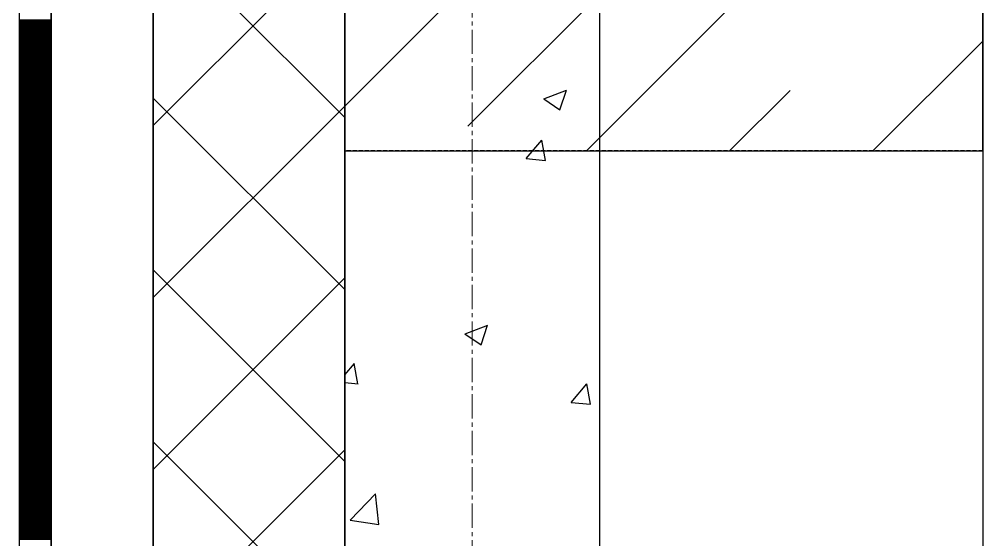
# Model space of a CAD drawing. Header units: millimetres. Extents: x 538266 to 1167394, y 114608 to 637157.
# Drawn here: x 1046079 to 1046834, y 566414 to 566822 of the extents above; entities that cross this region are included whole.
import ezdxf

# ---------------------------------------------------------------- set-up
doc = ezdxf.new("R2010")
doc.units = ezdxf.units.MM
for name, pattern in [('CENTER2', [28.575, 19.05, -3.175, 3.175, -3.175]), ('DASHED', [19.05, 12.7, -6.35]), ('HIDDEN2', [4.7625, 3.175, -1.5875])]:
    doc.linetypes.add(name, pattern=pattern)
for name, color, linetype, lineweight in [('0) шт стен 3 эт', 150, 'Continuous', 60), ('АР_Колонны', 70, 'Continuous', 30), ('АР_Стены ЖБ', 7, 'Continuous', 35), ('АР_Стены ПЕНОблок', 52, 'Continuous', 20), ('АР_Тонкая', 254, 'Continuous', 5), ('АР_Утеплитель', 31, 'Continuous', 0), ('АР_Штриховка', 8, 'Continuous', 0)]:
    doc.layers.add(name, color=color, linetype=linetype, lineweight=lineweight)
doc.layers.add('АР_Делит', color=120, linetype='Continuous', lineweight=0, plot=False)
doc.layers.add('КР_Балки-0.5', color=60, linetype='Continuous', lineweight=50, plot=False)
doc.layers.add('РД_Оси_100', color=7, linetype='Continuous', lineweight=0, true_color=0x525252)

# ---------------------------------------------------------------- blocks, each defined once
blk = doc.blocks.new('СОШ_2200_АР_ОСИ_М100_28.05.24')
at = {"layer": 'АР_Делит', "color": 251, "linetype": 'DASHED', "true_color": 0x636466}
blk.add_lwpolyline([(114955, 135155), (114955, -355), (93595.036, -355), (93595.036, 13855), (94145, 13855), (94145, 68320), (66055, 68320), (66055, 13857.73), (83455, 13857.73), (83455, -355), (45245, -355), (45245, 13145), (44695, 13145), (44695, 26755), (45245, 26755), (45245, 68320), (20455, 68320), (20455, 26755), (27955, 26755), (27955, 13145), (-355, 13145), (-355, 100855)], dxfattribs=at)
at = {"layer": 'РД_Оси_100', "color": 251, "linetype": 'CENTER2', "true_color": 0x636466}
blk.add_line((0, -6155), (0, 139938.679), dxfattribs=at)
blk = doc.blocks.new('3_этаж1')
at = {"layer": 'АР_Колонны', "color": 18, "linetype": 'HIDDEN2', "lineweight": 25, "true_color": 0x000000}
for p, q in [((684283.57, 566718.74), (684283.57, 567218.74)), ((684783.57, 567218.74), (684783.57, 566718.74)), ((684783.57, 566718.74), (684283.57, 566718.74))]:
    blk.add_line(p, q, dxfattribs=at)
at = {"layer": 'АР_Колонны', "color": 18, "linetype": 'Continuous', "lineweight": 25, "true_color": 0x000000}
for p, q in [((684283.57, 567218.74), (684283.57, 566718.74)), ((684283.57, 567218.74), (684283.57, 566718.74)), ((684783.57, 566718.74), (684783.57, 567218.74)), ((684783.57, 566718.74), (684783.57, 567218.74)), ((684283.57, 566718.74), (684783.57, 566718.74)), ((684283.57, 566718.74), (684783.57, 566718.74))]:
    blk.add_line(p, q, dxfattribs=at)
at = {"layer": 'АР_Стены ЖБ', "color": 18, "linetype": 'Continuous', "lineweight": 25, "true_color": 0x000000}
for p, q in [((684283.57, 567218.74), (684283.57, 566718.74)), ((684783.57, 566718.74), (684783.57, 567218.74)), ((684283.57, 566718.74), (684783.57, 566718.74))]:
    blk.add_line(p, q, dxfattribs=at)
at = {"layer": 'АР_Стены ПЕНОблок', "color": 18, "linetype": 'Continuous', "lineweight": 25, "true_color": 0x000000}
for p, q in [((684283.57, 587568.74), (684283.57, 511368.74)), ((684483.57, 511368.74), (684483.57, 587568.74))]:
    blk.add_line(p, q, dxfattribs=at)
at = {"layer": 'АР_Тонкая', "color": 18, "linetype": 'Continuous', "lineweight": 25, "true_color": 0x000000}
for p, q in [((684028.57, 587568.74), (684028.57, 511368.74)), ((684053.57, 587568.74), (684053.57, 511368.74)), ((684053.57, 511368.74), (684053.57, 587568.74)), ((684133.57, 511368.74), (684133.57, 587568.74))]:
    blk.add_line(p, q, dxfattribs=at)
at = {"layer": 'АР_Утеплитель', "color": 18, "linetype": 'Continuous', "lineweight": 25, "true_color": 0x000000}
for p, q in [((684133.57, 587568.74), (684133.57, 511368.74)), ((684283.57, 511368.74), (684283.57, 587568.74))]:
    blk.add_line(p, q, dxfattribs=at)
at = {"layer": 'АР_Штриховка', "color": 18, "linetype": 'Continuous', "lineweight": 25, "true_color": 0x000000}
for p, q in [((684283.57, 566753.84), (684748.47, 567218.74)), ((684472.98, 566718.74), (684783.57, 567029.34)), ((684283.57, 566744.83), (684133.57, 566894.83)), ((684133.57, 566738.55), (684283.57, 566888.55)), ((684380.1, 566738.11), (684520.41, 566878.43)), ((684028.57, 566821.49), (684053.57, 566821.49)), ((684028.57, 566820.49), (684053.57, 566820.49)), ((684028.57, 566819.49), (684053.57, 566819.49)), ((684028.57, 566818.49), (684053.57, 566818.49)), ((684028.57, 566817.49), (684053.57, 566817.49)), ((684028.57, 566816.49), (684053.57, 566816.49)), ((684028.57, 566815.49), (684053.57, 566815.49)), ((684028.57, 566814.49), (684053.57, 566814.49)), ((684028.57, 566813.49), (684053.57, 566813.49)), ((684028.57, 566812.49), (684053.57, 566812.49)), ((684028.57, 566811.49), (684053.57, 566811.49)), ((684028.57, 566810.49), (684053.57, 566810.49)), ((684028.57, 566809.49), (684053.57, 566809.49)), ((684028.57, 566808.49), (684053.57, 566808.49)), ((684028.57, 566807.49), (684053.57, 566807.49)), ((684028.57, 566806.49), (684053.57, 566806.49)), ((684028.57, 566805.49), (684053.57, 566805.49)), ((684028.57, 566804.49), (684053.57, 566804.49)), ((684028.57, 566803.49), (684053.57, 566803.49)), ((684028.57, 566802.49), (684053.57, 566802.49)), ((684697.49, 566718.74), (684783.57, 566804.83)), ((684028.57, 566801.49), (684053.57, 566801.49)), ((684028.57, 566800.49), (684053.57, 566800.49)), ((684028.57, 566799.49), (684053.57, 566799.49)), ((684028.57, 566798.49), (684053.57, 566798.49)), ((684028.57, 566797.49), (684053.57, 566797.49)), ((684028.57, 566796.49), (684053.57, 566796.49)), ((684028.57, 566795.49), (684053.57, 566795.49)), ((684028.57, 566794.49), (684053.57, 566794.49)), ((684028.57, 566793.49), (684053.57, 566793.49)), ((684028.57, 566792.49), (684053.57, 566792.49)), ((684028.57, 566791.49), (684053.57, 566791.49)), ((684028.57, 566790.49), (684053.57, 566790.49)), ((684028.57, 566789.49), (684053.57, 566789.49)), ((684028.57, 566788.49), (684053.57, 566788.49)), ((684028.57, 566787.49), (684053.57, 566787.49)), ((684028.57, 566786.49), (684053.57, 566786.49)), ((684028.57, 566785.49), (684053.57, 566785.49)), ((684028.57, 566784.49), (684053.57, 566784.49)), ((684028.57, 566783.49), (684053.57, 566783.49)), ((684028.57, 566782.49), (684053.57, 566782.49)), ((684028.57, 566781.49), (684053.57, 566781.49)), ((684028.57, 566780.49), (684053.57, 566780.49)), ((684028.57, 566779.49), (684053.57, 566779.49)), ((684028.57, 566778.49), (684053.57, 566778.49)), ((684028.57, 566777.49), (684053.57, 566777.49)), ((684028.57, 566776.49), (684053.57, 566776.49)), ((684028.57, 566775.49), (684053.57, 566775.49)), ((684028.57, 566774.49), (684053.57, 566774.49)), ((684028.57, 566773.49), (684053.57, 566773.49)), ((684028.57, 566772.49), (684053.57, 566772.49)), ((684028.57, 566771.49), (684053.57, 566771.49)), ((684028.57, 566770.49), (684053.57, 566770.49)), ((684028.57, 566769.49), (684053.57, 566769.49)), ((684028.57, 566768.49), (684053.57, 566768.49)), ((684028.57, 566767.49), (684053.57, 566767.49)), ((684028.57, 566766.49), (684053.57, 566766.49)), ((684028.57, 566765.49), (684053.57, 566765.49)), ((684028.57, 566764.49), (684053.57, 566764.49)), ((684439.67, 566759.64), (684457.45, 566766.46)), ((684452.22, 566750.9), (684457.37, 566766.25)), ((684585.23, 566718.74), (684632.67, 566766.18)), ((684028.57, 566763.49), (684053.57, 566763.49)), ((684028.57, 566762.49), (684053.57, 566762.49)), ((684028.57, 566761.49), (684053.57, 566761.49)), ((684028.57, 566760.49), (684053.57, 566760.49)), ((684028.57, 566759.49), (684053.57, 566759.49)), ((684028.57, 566758.49), (684053.57, 566758.49)), ((684028.57, 566757.49), (684053.57, 566757.49)), ((684028.57, 566756.49), (684053.57, 566756.49)), ((684283.57, 566610.13), (684133.57, 566760.13)), ((684439.57, 566759.42), (684452.21, 566750.9)), ((684028.57, 566755.49), (684053.57, 566755.49)), ((684028.57, 566754.49), (684053.57, 566754.49)), ((684028.57, 566753.49), (684053.57, 566753.49)), ((684028.57, 566752.49), (684053.57, 566752.49)), ((684028.57, 566751.49), (684053.57, 566751.49)), ((684028.57, 566750.49), (684053.57, 566750.49)), ((684028.57, 566749.49), (684053.57, 566749.49)), ((684133.57, 566603.84), (684283.57, 566753.84)), ((684028.57, 566748.49), (684053.57, 566748.49)), ((684028.57, 566747.49), (684053.57, 566747.49)), ((684028.57, 566746.49), (684053.57, 566746.49)), ((684028.57, 566745.49), (684053.57, 566745.49)), ((684028.57, 566744.49), (684053.57, 566744.49)), ((684028.57, 566743.49), (684053.57, 566743.49)), ((684028.57, 566742.49), (684053.57, 566742.49)), ((684028.57, 566741.49), (684053.57, 566741.49)), ((684028.57, 566740.49), (684053.57, 566740.49)), ((684028.57, 566739.49), (684053.57, 566739.49)), ((684028.57, 566738.49), (684053.57, 566738.49)), ((684028.57, 566737.49), (684053.57, 566737.49)), ((684028.57, 566736.49), (684053.57, 566736.49)), ((684028.57, 566735.49), (684053.57, 566735.49)), ((684028.57, 566734.49), (684053.57, 566734.49)), ((684028.57, 566733.49), (684053.57, 566733.49)), ((684028.57, 566732.49), (684053.57, 566732.49)), ((684028.57, 566731.49), (684053.57, 566731.49)), ((684028.57, 566730.49), (684053.57, 566730.49)), ((684028.57, 566729.49), (684053.57, 566729.49)), ((684028.57, 566728.49), (684053.57, 566728.49)), ((684028.57, 566727.49), (684053.57, 566727.49)), ((684028.57, 566726.49), (684053.57, 566726.49)), ((684425.85, 566712.66), (684438.1, 566727.26)), ((684440.91, 566711.3), (684437.98, 566727.22)), ((684028.57, 566725.49), (684053.57, 566725.49)), ((684028.57, 566724.49), (684053.57, 566724.49)), ((684028.57, 566723.49), (684053.57, 566723.49)), ((684028.57, 566722.49), (684053.57, 566722.49)), ((684028.57, 566721.49), (684053.57, 566721.49)), ((684028.57, 566720.49), (684053.57, 566720.49)), ((684028.57, 566719.49), (684053.57, 566719.49)), ((684028.57, 566718.49), (684053.57, 566718.49)), ((684028.57, 566717.49), (684053.57, 566717.49)), ((684028.57, 566716.49), (684053.57, 566716.49)), ((684028.57, 566715.49), (684053.57, 566715.49)), ((684028.57, 566714.49), (684053.57, 566714.49)), ((684028.57, 566713.49), (684053.57, 566713.49)), ((684028.57, 566712.49), (684053.57, 566712.49)), ((684028.57, 566711.49), (684053.57, 566711.49)), ((684425.85, 566712.65), (684441.03, 566711.32)), ((684028.57, 566710.49), (684053.57, 566710.49)), ((684028.57, 566709.49), (684053.57, 566709.49)), ((684028.57, 566708.49), (684053.57, 566708.49)), ((684028.57, 566707.49), (684053.57, 566707.49)), ((684028.57, 566706.49), (684053.57, 566706.49)), ((684028.57, 566705.49), (684053.57, 566705.49)), ((684028.57, 566704.49), (684053.57, 566704.49)), ((684028.57, 566703.49), (684053.57, 566703.49)), ((684028.57, 566702.49), (684053.57, 566702.49)), ((684028.57, 566701.49), (684053.57, 566701.49)), ((684028.57, 566700.49), (684053.57, 566700.49)), ((684028.57, 566699.49), (684053.57, 566699.49)), ((684028.57, 566698.49), (684053.57, 566698.49)), ((684028.57, 566697.49), (684053.57, 566697.49)), ((684028.57, 566696.49), (684053.57, 566696.49)), ((684028.57, 566695.49), (684053.57, 566695.49)), ((684028.57, 566694.49), (684053.57, 566694.49)), ((684028.57, 566693.49), (684053.57, 566693.49)), ((684028.57, 566692.49), (684053.57, 566692.49)), ((684028.57, 566691.49), (684053.57, 566691.49)), ((684028.57, 566690.49), (684053.57, 566690.49)), ((684028.57, 566689.49), (684053.57, 566689.49)), ((684028.57, 566688.49), (684053.57, 566688.49)), ((684028.57, 566687.49), (684053.57, 566687.49)), ((684028.57, 566686.49), (684053.57, 566686.49)), ((684028.57, 566685.49), (684053.57, 566685.49)), ((684028.57, 566684.49), (684053.57, 566684.49)), ((684028.57, 566683.49), (684053.57, 566683.49)), ((684028.57, 566682.49), (684053.57, 566682.49)), ((684028.57, 566681.49), (684053.57, 566681.49)), ((684028.57, 566680.49), (684053.57, 566680.49)), ((684028.57, 566679.49), (684053.57, 566679.49)), ((684028.57, 566678.49), (684053.57, 566678.49)), ((684028.57, 566677.49), (684053.57, 566677.49)), ((684028.57, 566676.49), (684053.57, 566676.49)), ((684028.57, 566675.49), (684053.57, 566675.49)), ((684028.57, 566674.49), (684053.57, 566674.49)), ((684028.57, 566673.49), (684053.57, 566673.49)), ((684028.57, 566672.49), (684053.57, 566672.49)), ((684028.57, 566671.49), (684053.57, 566671.49)), ((684028.57, 566670.49), (684053.57, 566670.49)), ((684028.57, 566669.49), (684053.57, 566669.49)), ((684028.57, 566668.49), (684053.57, 566668.49)), ((684028.57, 566667.49), (684053.57, 566667.49)), ((684028.57, 566666.49), (684053.57, 566666.49)), ((684028.57, 566665.49), (684053.57, 566665.49)), ((684028.57, 566664.49), (684053.57, 566664.49)), ((684028.57, 566663.49), (684053.57, 566663.49)), ((684028.57, 566662.49), (684053.57, 566662.49)), ((684028.57, 566661.49), (684053.57, 566661.49)), ((684028.57, 566660.49), (684053.57, 566660.49)), ((684028.57, 566659.49), (684053.57, 566659.49)), ((684028.57, 566658.49), (684053.57, 566658.49)), ((684028.57, 566657.49), (684053.57, 566657.49)), ((684028.57, 566656.49), (684053.57, 566656.49)), ((684028.57, 566655.49), (684053.57, 566655.49)), ((684028.57, 566654.49), (684053.57, 566654.49)), ((684028.57, 566653.49), (684053.57, 566653.49)), ((684028.57, 566652.49), (684053.57, 566652.49)), ((684028.57, 566651.49), (684053.57, 566651.49)), ((684028.57, 566650.49), (684053.57, 566650.49)), ((684028.57, 566649.49), (684053.57, 566649.49)), ((684028.57, 566648.49), (684053.57, 566648.49)), ((684028.57, 566647.49), (684053.57, 566647.49)), ((684028.57, 566646.49), (684053.57, 566646.49)), ((684028.57, 566645.49), (684053.57, 566645.49)), ((684028.57, 566644.49), (684053.57, 566644.49)), ((684028.57, 566643.49), (684053.57, 566643.49)), ((684028.57, 566642.49), (684053.57, 566642.49)), ((684028.57, 566641.49), (684053.57, 566641.49)), ((684028.57, 566640.49), (684053.57, 566640.49)), ((684028.57, 566639.49), (684053.57, 566639.49)), ((684028.57, 566638.49), (684053.57, 566638.49)), ((684028.57, 566637.49), (684053.57, 566637.49)), ((684028.57, 566636.49), (684053.57, 566636.49)), ((684028.57, 566635.49), (684053.57, 566635.49)), ((684028.57, 566634.49), (684053.57, 566634.49)), ((684028.57, 566633.49), (684053.57, 566633.49)), ((684028.57, 566632.49), (684053.57, 566632.49)), ((684028.57, 566631.49), (684053.57, 566631.49)), ((684028.57, 566630.49), (684053.57, 566630.49)), ((684028.57, 566629.49), (684053.57, 566629.49)), ((684028.57, 566628.49), (684053.57, 566628.49)), ((684028.57, 566627.49), (684053.57, 566627.49)), ((684028.57, 566626.49), (684053.57, 566626.49)), ((684028.57, 566625.49), (684053.57, 566625.49)), ((684028.57, 566624.49), (684053.57, 566624.49)), ((684028.57, 566623.49), (684053.57, 566623.49)), ((684028.57, 566622.49), (684053.57, 566622.49)), ((684028.57, 566621.49), (684053.57, 566621.49)), ((684283.57, 566475.43), (684133.57, 566625.43)), ((684028.57, 566620.49), (684053.57, 566620.49)), ((684028.57, 566619.49), (684053.57, 566619.49)), ((684028.57, 566618.49), (684053.57, 566618.49)), ((684028.57, 566617.49), (684053.57, 566617.49)), ((684028.57, 566616.49), (684053.57, 566616.49)), ((684028.57, 566615.49), (684053.57, 566615.49)), ((684028.57, 566614.49), (684053.57, 566614.49)), ((684028.57, 566613.49), (684053.57, 566613.49)), ((684133.57, 566469.14), (684283.57, 566619.14)), ((684028.57, 566612.49), (684053.57, 566612.49)), ((684028.57, 566611.49), (684053.57, 566611.49)), ((684028.57, 566610.49), (684053.57, 566610.49)), ((684028.57, 566609.49), (684053.57, 566609.49)), ((684028.57, 566608.49), (684053.57, 566608.49)), ((684028.57, 566607.49), (684053.57, 566607.49)), ((684028.57, 566606.49), (684053.57, 566606.49)), ((684028.57, 566605.49), (684053.57, 566605.49)), ((684028.57, 566604.49), (684053.57, 566604.49)), ((684028.57, 566603.49), (684053.57, 566603.49)), ((684028.57, 566602.49), (684053.57, 566602.49)), ((684028.57, 566601.49), (684053.57, 566601.49)), ((684028.57, 566600.49), (684053.57, 566600.49)), ((684028.57, 566599.49), (684053.57, 566599.49)), ((684028.57, 566598.49), (684053.57, 566598.49)), ((684028.57, 566597.49), (684053.57, 566597.49)), ((684028.57, 566596.49), (684053.57, 566596.49)), ((684028.57, 566595.49), (684053.57, 566595.49)), ((684028.57, 566594.49), (684053.57, 566594.49)), ((684028.57, 566593.49), (684053.57, 566593.49)), ((684028.57, 566592.49), (684053.57, 566592.49)), ((684028.57, 566591.49), (684053.57, 566591.49)), ((684028.57, 566590.49), (684053.57, 566590.49)), ((684028.57, 566589.49), (684053.57, 566589.49)), ((684028.57, 566588.49), (684053.57, 566588.49)), ((684028.57, 566587.49), (684053.57, 566587.49)), ((684028.57, 566586.49), (684053.57, 566586.49)), ((684028.57, 566585.49), (684053.57, 566585.49)), ((684028.57, 566584.49), (684053.57, 566584.49)), ((684028.57, 566583.49), (684053.57, 566583.49)), ((684028.57, 566582.49), (684053.57, 566582.49)), ((684028.57, 566581.49), (684053.57, 566581.49)), ((684028.57, 566580.49), (684053.57, 566580.49)), ((684028.57, 566579.49), (684053.57, 566579.49)), ((684028.57, 566578.49), (684053.57, 566578.49)), ((684028.57, 566577.49), (684053.57, 566577.49)), ((684028.57, 566576.49), (684053.57, 566576.49)), ((684028.57, 566575.49), (684053.57, 566575.49)), ((684377.77, 566575.24), (684390.4, 566566.71)), ((684377.87, 566575.45), (684395.65, 566582.27)), ((684390.42, 566566.71), (684395.57, 566582.06)), ((684028.57, 566574.49), (684053.57, 566574.49)), ((684028.57, 566573.49), (684053.57, 566573.49)), ((684028.57, 566572.49), (684053.57, 566572.49)), ((684028.57, 566571.49), (684053.57, 566571.49)), ((684028.57, 566570.49), (684053.57, 566570.49)), ((684028.57, 566569.49), (684053.57, 566569.49)), ((684028.57, 566568.49), (684053.57, 566568.49)), ((684028.57, 566567.49), (684053.57, 566567.49)), ((684028.57, 566566.49), (684053.57, 566566.49)), ((684028.57, 566565.49), (684053.57, 566565.49)), ((684028.57, 566564.49), (684053.57, 566564.49)), ((684028.57, 566563.49), (684053.57, 566563.49)), ((684028.57, 566562.49), (684053.57, 566562.49)), ((684028.57, 566561.49), (684053.57, 566561.49)), ((684028.57, 566560.49), (684053.57, 566560.49)), ((684028.57, 566559.49), (684053.57, 566559.49)), ((684028.57, 566558.49), (684053.57, 566558.49)), ((684028.57, 566557.49), (684053.57, 566557.49)), ((684028.57, 566556.49), (684053.57, 566556.49)), ((684028.57, 566555.49), (684053.57, 566555.49)), ((684028.57, 566554.49), (684053.57, 566554.49)), ((684028.57, 566553.49), (684053.57, 566553.49)), ((684028.57, 566552.49), (684053.57, 566552.49)), ((684028.57, 566551.49), (684053.57, 566551.49)), ((684028.57, 566550.49), (684053.57, 566550.49)), ((684028.57, 566549.49), (684053.57, 566549.49)), ((684028.57, 566548.49), (684053.57, 566548.49)), ((684028.57, 566547.49), (684053.57, 566547.49)), ((684028.57, 566546.49), (684053.57, 566546.49)), ((684028.57, 566545.49), (684053.57, 566545.49)), ((684283.57, 566543.1), (684291.16, 566552.14)), ((684293.97, 566536.18), (684291.03, 566552.11)), ((684028.57, 566544.49), (684053.57, 566544.49)), ((684028.57, 566543.49), (684053.57, 566543.49)), ((684028.57, 566542.49), (684053.57, 566542.49)), ((684028.57, 566541.49), (684053.57, 566541.49)), ((684028.57, 566540.49), (684053.57, 566540.49)), ((684028.57, 566539.49), (684053.57, 566539.49)), ((684028.57, 566538.49), (684053.57, 566538.49)), ((684028.57, 566537.49), (684053.57, 566537.49)), ((684028.57, 566536.49), (684053.57, 566536.49)), ((684028.57, 566535.49), (684053.57, 566535.49)), ((684028.57, 566534.49), (684053.57, 566534.49)), ((684028.57, 566533.49), (684053.57, 566533.49)), ((684028.57, 566532.49), (684053.57, 566532.49)), ((684028.57, 566531.49), (684053.57, 566531.49)), ((684028.57, 566530.49), (684053.57, 566530.49)), ((684283.57, 566537.13), (684294.09, 566536.21)), ((684461.1, 566521.61), (684473.34, 566536.2)), ((684476.16, 566520.24), (684473.22, 566536.17)), ((684028.57, 566529.49), (684053.57, 566529.49)), ((684028.57, 566528.49), (684053.57, 566528.49)), ((684028.57, 566527.49), (684053.57, 566527.49)), ((684028.57, 566526.49), (684053.57, 566526.49)), ((684028.57, 566525.49), (684053.57, 566525.49)), ((684028.57, 566524.49), (684053.57, 566524.49)), ((684028.57, 566523.49), (684053.57, 566523.49)), ((684028.57, 566522.49), (684053.57, 566522.49)), ((684028.57, 566521.49), (684053.57, 566521.49)), ((684028.57, 566520.49), (684053.57, 566520.49)), ((684028.57, 566519.49), (684053.57, 566519.49)), ((684028.57, 566518.49), (684053.57, 566518.49)), ((684028.57, 566517.49), (684053.57, 566517.49)), ((684028.57, 566516.49), (684053.57, 566516.49)), ((684028.57, 566515.49), (684053.57, 566515.49)), ((684461.09, 566521.6), (684476.28, 566520.27)), ((684028.57, 566514.49), (684053.57, 566514.49)), ((684028.57, 566513.49), (684053.57, 566513.49)), ((684028.57, 566512.49), (684053.57, 566512.49)), ((684028.57, 566511.49), (684053.57, 566511.49)), ((684028.57, 566510.49), (684053.57, 566510.49)), ((684028.57, 566509.49), (684053.57, 566509.49)), ((684028.57, 566508.49), (684053.57, 566508.49)), ((684028.57, 566507.49), (684053.57, 566507.49)), ((684028.57, 566506.49), (684053.57, 566506.49)), ((684028.57, 566505.49), (684053.57, 566505.49)), ((684028.57, 566504.49), (684053.57, 566504.49)), ((684028.57, 566503.49), (684053.57, 566503.49)), ((684028.57, 566502.49), (684053.57, 566502.49)), ((684028.57, 566501.49), (684053.57, 566501.49)), ((684028.57, 566500.49), (684053.57, 566500.49)), ((684028.57, 566499.49), (684053.57, 566499.49)), ((684028.57, 566498.49), (684053.57, 566498.49)), ((684028.57, 566497.49), (684053.57, 566497.49)), ((684028.57, 566496.49), (684053.57, 566496.49)), ((684028.57, 566495.49), (684053.57, 566495.49)), ((684028.57, 566494.49), (684053.57, 566494.49)), ((684028.57, 566493.49), (684053.57, 566493.49)), ((684028.57, 566492.49), (684053.57, 566492.49)), ((684028.57, 566491.49), (684053.57, 566491.49)), ((684028.57, 566490.49), (684053.57, 566490.49)), ((684028.57, 566489.49), (684053.57, 566489.49)), ((684028.57, 566488.49), (684053.57, 566488.49)), ((684028.57, 566487.49), (684053.57, 566487.49)), ((684028.57, 566486.49), (684053.57, 566486.49)), ((684028.57, 566485.49), (684053.57, 566485.49)), ((684283.57, 566340.72), (684133.57, 566490.72)), ((684028.57, 566484.49), (684053.57, 566484.49)), ((684028.57, 566483.49), (684053.57, 566483.49)), ((684028.57, 566482.49), (684053.57, 566482.49)), ((684028.57, 566481.49), (684053.57, 566481.49)), ((684028.57, 566480.49), (684053.57, 566480.49)), ((684028.57, 566479.49), (684053.57, 566479.49)), ((684028.57, 566478.49), (684053.57, 566478.49)), ((684028.57, 566477.49), (684053.57, 566477.49)), ((684133.57, 566334.44), (684283.57, 566484.44)), ((684028.57, 566476.49), (684053.57, 566476.49)), ((684028.57, 566475.49), (684053.57, 566475.49)), ((684028.57, 566474.49), (684053.57, 566474.49)), ((684028.57, 566473.49), (684053.57, 566473.49)), ((684028.57, 566472.49), (684053.57, 566472.49)), ((684028.57, 566471.49), (684053.57, 566471.49)), ((684028.57, 566470.49), (684053.57, 566470.49)), ((684028.57, 566469.49), (684053.57, 566469.49)), ((684028.57, 566468.49), (684053.57, 566468.49)), ((684028.57, 566467.49), (684053.57, 566467.49)), ((684028.57, 566466.49), (684053.57, 566466.49)), ((684028.57, 566465.49), (684053.57, 566465.49)), ((684028.57, 566464.49), (684053.57, 566464.49)), ((684028.57, 566463.49), (684053.57, 566463.49)), ((684028.57, 566462.49), (684053.57, 566462.49)), ((684028.57, 566461.49), (684053.57, 566461.49)), ((684028.57, 566460.49), (684053.57, 566460.49)), ((684028.57, 566459.49), (684053.57, 566459.49)), ((684028.57, 566458.49), (684053.57, 566458.49)), ((684028.57, 566457.49), (684053.57, 566457.49)), ((684028.57, 566456.49), (684053.57, 566456.49)), ((684028.57, 566455.49), (684053.57, 566455.49)), ((684028.57, 566454.49), (684053.57, 566454.49)), ((684028.57, 566453.49), (684053.57, 566453.49)), ((684028.57, 566452.49), (684053.57, 566452.49)), ((684028.57, 566451.49), (684053.57, 566451.49)), ((684028.57, 566450.49), (684053.57, 566450.49)), ((684028.57, 566449.49), (684053.57, 566449.49)), ((684028.57, 566448.49), (684053.57, 566448.49)), ((684028.57, 566447.49), (684053.57, 566447.49)), ((684287.83, 566429.41), (684307.62, 566450.03)), ((684310.41, 566425.91), (684307.61, 566450.03)), ((684028.57, 566446.49), (684053.57, 566446.49)), ((684028.57, 566445.49), (684053.57, 566445.49)), ((684028.57, 566444.49), (684053.57, 566444.49)), ((684028.57, 566443.49), (684053.57, 566443.49)), ((684028.57, 566442.49), (684053.57, 566442.49)), ((684028.57, 566441.49), (684053.57, 566441.49)), ((684028.57, 566440.49), (684053.57, 566440.49)), ((684028.57, 566439.49), (684053.57, 566439.49)), ((684028.57, 566438.49), (684053.57, 566438.49)), ((684028.57, 566437.49), (684053.57, 566437.49)), ((684028.57, 566436.49), (684053.57, 566436.49)), ((684028.57, 566435.49), (684053.57, 566435.49)), ((684028.57, 566434.49), (684053.57, 566434.49)), ((684028.57, 566433.49), (684053.57, 566433.49)), ((684028.57, 566432.49), (684053.57, 566432.49)), ((684028.57, 566431.49), (684053.57, 566431.49)), ((684028.57, 566430.49), (684053.57, 566430.49)), ((684028.57, 566429.49), (684053.57, 566429.49)), ((684028.57, 566428.49), (684053.57, 566428.49)), ((684028.57, 566427.49), (684053.57, 566427.49)), ((684028.57, 566426.49), (684053.57, 566426.49)), ((684028.57, 566425.49), (684053.57, 566425.49)), ((684028.57, 566424.49), (684053.57, 566424.49)), ((684287.82, 566429.43), (684310.41, 566425.93)), ((684028.57, 566423.49), (684053.57, 566423.49)), ((684028.57, 566422.49), (684053.57, 566422.49)), ((684028.57, 566421.49), (684053.57, 566421.49)), ((684028.57, 566420.49), (684053.57, 566420.49)), ((684028.57, 566419.49), (684053.57, 566419.49)), ((684028.57, 566418.49), (684053.57, 566418.49)), ((684028.57, 566417.49), (684053.57, 566417.49)), ((684028.57, 566416.49), (684053.57, 566416.49)), ((684028.57, 566415.49), (684053.57, 566415.49)), ((684028.57, 566414.49), (684053.57, 566414.49))]:
    blk.add_line(p, q, dxfattribs=at)
at = {"layer": 'КР_Балки-0.5', "color": 18, "lineweight": 25, "ltscale": 200, "true_color": 0x000000}
for p, q in [((684283.57, 561068.74), (684283.57, 587568.74)), ((684783.57, 587568.74), (684783.57, 561068.74))]:
    blk.add_line(p, q, dxfattribs=at)

msp = doc.modelspace()

# ---------------------------------------------------------------- block references
at = {"layer": '0) шт стен 3 эт', "color": 5, "lineweight": 25}
msp.add_blockref('3_этаж1', (362050.01, 0), dxfattribs=at)
at = {"layer": 'РД_Оси_100', "lineweight": 25}
msp.add_blockref('СОШ_2200_АР_ОСИ_М100_28.05.24', (1046433.58, 496768.74), dxfattribs=at)

doc.saveas('drawing.dxf')
